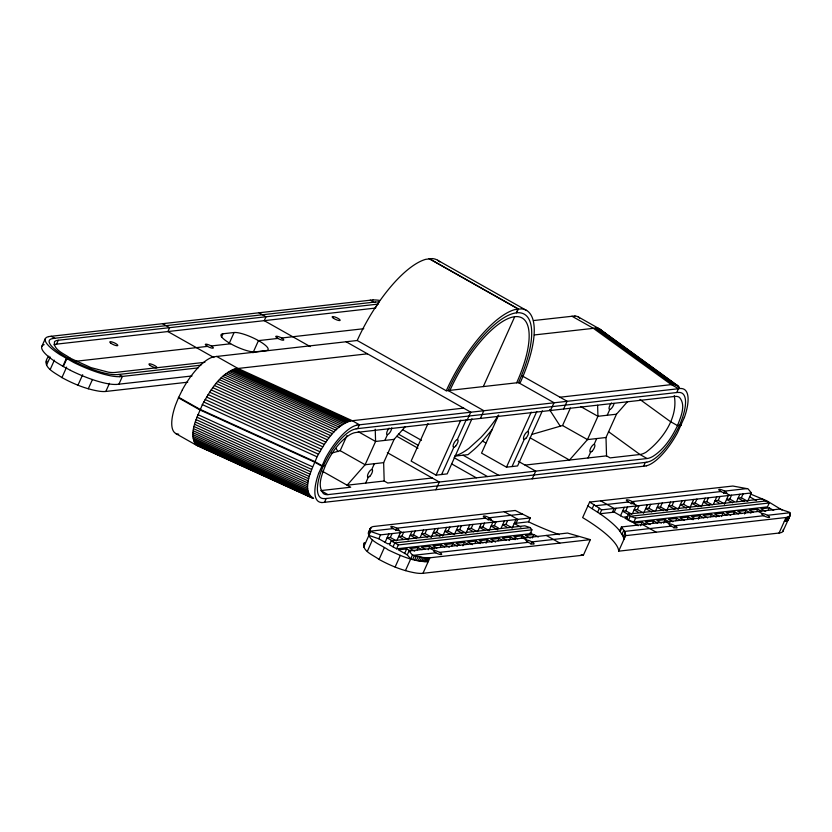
<?xml version="1.0" encoding="UTF-8"?>
<svg xmlns="http://www.w3.org/2000/svg" width="832" height="832" viewBox="0 0 832 832"><rect width="100%" height="100%" fill="white"/><g stroke="black" fill="none" stroke-linecap="round" stroke-linejoin="round"><path stroke-width="1.25" d="M198.942 446.264C185.099 437.746 198.318 415.594 202.342 404.591C210.402 390.582 219.679 373.714 236.111 368.68L367.474 353.818M196.144 444.943L313.622 498.462C299.78 489.954 312.998 467.802 317.023 456.789C325.083 442.78 334.36 425.911 350.792 420.878L463.622 408.117M364.801 542.589A42.068 9.818 24.2 0 0 363.698 543.358C362.128 551.346 373.922 555.391 379.07 559.447C390.686 565.791 403.177 570.95 416.312 573.061A42.068 9.818 24.2 0 0 422.958 573.31L583.398 555.162L590.377 539.635L429.936 557.783L428.199 561.662C414.024 561.87 400.587 555.786 388.034 549.817C383.739 545.99 363.834 539.167 370.032 530.951M790.327 515.081L789.797 512.408L779.917 509.028L621.421 526.958L619.674 530.837L623.262 536.578L623.875 539.531L618.644 551.179L779.074 533.031A42.068 9.818 24.2 0 0 782.787 531.617L790.327 515.081L788.674 516.849L786.063 517.504L625.622 535.652L623.875 539.531M318.687 473.387L325.51 458.214A44.127 15.725 -60.5 0 1 356.637 425.225M684.258 417.643L677.446 432.806A44.127 15.725 -60.5 0 1 646.318 465.806M480.449 418.413L483.798 410.665L448.188 390.551M48.828 356.148C39.624 366.382 55.39 373.017 61.922 377.593C73.538 383.937 86.029 389.095 99.164 391.206A42.068 9.818 24.2 0 0 105.82 391.456L187.741 382.19M530.275 517.951L515.268 510.474L374.39 526.406C371.665 526.219 368.701 528.83 370.646 531.502L380.536 534.882L530.275 517.951L528.528 521.83L514.218 523.453L520.894 527.218M783.13 531.138L783.349 529.381M325.447 465.421C322.348 473.824 316.638 485.607 323.409 493.563A42.921 15.298 -60.5 0 0 327.974 494.614L647.067 458.526A42.921 15.298 -60.5 0 0 653.099 456.279C664.3 449.072 671.892 437.434 677.508 425.599C680.597 417.196 686.317 405.413 679.536 397.457A42.921 15.298 -60.5 0 0 674.981 396.417L355.888 432.494A42.921 15.298 -60.5 0 0 349.846 434.741C338.645 441.948 331.053 453.586 325.447 465.421L321.62 466.097L314.506 462.072L199.826 409.874L178.454 397.81L182.333 389.927M178.454 397.81L175.521 405.09A44.127 15.725 -60.5 0 0 178.734 434.2M363.678 547.03L370.646 531.502M367.338 551.356L372.538 539.698M379.07 559.447L384.27 547.778M395.117 567.05L400.317 555.381M410.686 558.979L412.412 555.09L409.022 550.971L407.274 554.861L410.686 558.979L405.444 570.617M41.756 346.507L45.25 338.749M46.53 365.175L50.19 357.022M53.862 344.822A42.921 10.015 24.2 0 1 56.534 344.157L58.271 340.267L377.364 304.179A42.921 10.015 24.2 0 1 378.508 304.096M50.19 369.502L54.382 360.183M70.398 370.292L62.847 366.267L66.342 358.509L70.273 358.218L91.021 367.63L108.441 372.195A42.921 10.015 24.2 0 0 115.253 372.445L204.89 362.305M63.315 366.538L66.81 358.769L68.422 358.436A39.707 9.266 24.2 0 0 117.239 374.546M61.922 377.593L66.633 367.11M77.969 385.185L82.68 374.712M88.296 388.762L92.487 379.444M105.82 391.456L109.481 383.302M118.882 384.228L122.377 376.47L118.81 374.452M221.478 337.106L222.976 333.778L234.094 332.519A19.698 4.597 24.2 0 1 258.461 340.621L277.919 338.426M229.112 343.606L234.094 332.519M252.98 352.82L258.461 340.621A19.698 4.597 24.2 0 1 266.146 350.615L255.029 351.874A19.698 4.597 24.2 0 1 230.662 343.762L211.214 345.966M376.054 307.091L377.364 304.179M331.542 453.18L340.184 450.674L346.986 435.531M324.48 502.382L326.227 498.493M357.635 428.615L359.372 424.736L352.258 420.711L237.994 368.462L216.622 356.398M365.654 483.111L368.274 477.287M371.758 469.518L374.379 463.694M384.852 440.409L387.462 434.585M432.214 477.994L387.743 483.028L384.186 481.01L383.646 462.654L394.108 439.358L405.246 426.691M368.378 532.719L370.334 528.299M368.306 533.302L370.677 527.831M369.418 531.294L371.155 527.415M368.368 533.946L370.105 530.067M368.566 534.643L370.313 530.764M427.991 423.571L411.143 461.074L436.072 475.145L447.19 473.886L471.942 418.808M368.878 535.361L378.789 538.772L380.536 534.882M385.018 542.485L388.856 533.946M393.162 541.247L387.109 537.826L390.343 537.462L392.09 533.582M395.668 530.525L396.718 528.195L485.482 518.18M530.171 533.718L531.918 529.838L530.213 527.613L524.794 525.814L391.217 540.914L389.47 544.804L396.594 548.818L532.022 533.51L530.244 532.501M393.037 546.811L394.774 542.932L530.213 527.613M397.093 540.01L400.41 532.636M402.823 538.866L398.663 536.515L401.898 536.151L403.645 532.272M396.594 548.818L398.341 544.939L531.918 529.838M436.072 475.145L460.824 420.066M408.127 539.874L411.965 531.326M404.602 553.55L406.692 548.891L410.498 551.034M416.27 538.626L410.218 535.215L413.452 534.851L415.199 530.962M441.626 474.521L453.835 447.346M457.33 439.577L466.357 419.494M435.854 489.778L439.338 482.019L387.338 452.65M467.251 419.9L470.746 412.142L346.102 341.754M483.309 386.578L514.717 316.701A78.79 28.08 -60.5 0 1 516.662 382.803M420.212 537.399L423.519 530.026M412.641 559.53L414.388 555.651L423.28 557.534L429.936 557.783M417.206 549.91L418.257 547.581L422.053 549.723M427.346 537.046L421.772 533.905L425.006 533.541L426.754 529.662M414.565 560.03L416.302 556.15M416.416 560.477L418.153 556.587M418.205 560.851L419.942 556.972M419.91 561.163L421.658 557.284M431.236 537.254L435.074 528.715M421.543 561.413L423.28 557.534M423.082 561.6L424.819 557.721M428.241 549.765L429.811 546.27L434.554 548.954M440.014 536.37L433.337 532.594L436.561 532.23L438.308 528.351M424.518 561.714L426.265 557.835M425.859 561.766L427.596 557.887M427.086 561.746L428.823 557.866M422.968 573.31L428.199 561.662M442.79 535.954L446.628 527.405M440.315 547.3L441.366 544.97L444.704 546.853M450.455 534.435L444.891 531.294L448.115 530.93L449.862 527.041M454.345 534.643L458.193 526.105M451.87 545.99L452.92 543.66L457.371 546.177M462.01 533.125L456.446 529.984L459.68 529.62L461.417 525.741M465.91 533.333L469.747 524.794M462.904 545.844L464.474 542.35L467.813 544.242M473.564 531.825L468 528.674L471.234 528.31L472.971 524.43M454.927 455.863A78.79 28.08 -60.5 0 0 468.946 448.323L480.688 437.684A78.79 28.08 -60.5 0 0 496.496 418.257L498.638 415.095L481.551 453.107L506.48 467.178L531.232 412.1M477.984 530.868L481.302 523.484M474.978 543.379L476.029 541.05L480.48 543.556M485.118 530.514L479.554 527.374L482.789 527.01L484.536 523.12M512.044 466.554L524.254 439.379M527.738 431.61L536.765 411.528M488.145 520.094L489.195 517.764L522.194 514.041M542.35 410.842L517.598 465.93L506.48 467.178M489.018 530.722L492.856 522.184M486.013 543.234L487.583 539.739L492.034 542.256M497.786 529.838L491.109 526.063L494.343 525.699L496.09 521.82M501.093 528.247L504.41 520.874M498.098 540.758L499.138 538.429L502.476 540.322M506.823 527.103L502.663 524.753L505.898 524.389L507.645 520.51M532.21 478.889L535.694 471.12L518.294 461.292M563.607 409.011L567.102 401.242L521.518 375.502M512.127 528.112L515.965 519.574M516.079 523.245L517.816 519.355L504.286 511.722M509.122 540.623L510.692 537.129L515.143 539.635M531.69 434.491L562.546 425.526L570.398 408.054M521.206 538.148L522.257 535.818L526.053 537.961M532.241 538.002L533.811 534.508L538.262 537.025M530.899 544.232L531.939 541.902L578.802 536.598M588.016 457.964L590.626 452.14M594.121 444.371L596.731 438.547M607.204 415.262L609.825 409.438M674.232 395.616C678.423 417.362 662.74 439.629 645.986 452.254A42.921 15.298 -60.5 0 1 639.943 454.501L610.106 457.881L606.538 455.863L605.998 437.507L616.47 414.211L627.609 401.544M747.583 501.478L751.421 492.939L748.03 488.821L732.846 486.034L589.628 502.07L582.65 517.598L586.986 520.26A88.421 20.644 24.2 0 1 618.644 550.441L618.644 551.179M751.421 492.939L601.682 509.87L599.934 513.76L602.649 515.642A88.421 20.644 24.2 0 1 617.781 528.601L619.674 530.837M612.394 512.346L614.141 508.466L600.61 500.822M587.881 505.95L599.934 513.76L614.245 512.138L615.992 508.258M620.474 515.861L624.312 507.312M643.573 466.294L645.32 462.405M676.718 392.527L678.465 388.648L671.341 384.623L593.31 328.276L571.938 316.212M628.628 514.613L622.565 511.202L625.799 510.827L627.546 506.948M631.155 503.922L632.206 501.592L720.907 491.535M626.787 517.962L628.524 514.082L762.112 498.971L769.226 502.996L767.489 506.875L632.05 522.194L624.926 518.17L626.787 517.962L628.493 520.187L633.901 521.986L635.648 518.097L769.226 502.996M628.493 520.187L630.24 516.298L765.669 500.978M632.559 513.386L635.866 506.012M638.279 512.231L634.13 509.891L637.354 509.527L639.101 505.638M643.583 513.24L647.421 504.702M640.588 525.751L642.158 522.257L645.954 524.399M651.737 512.002L645.684 508.581L648.908 508.217L650.655 504.338M655.668 510.775L658.975 503.391M652.662 523.276L653.713 520.946L657.509 523.099M663.291 510.692L657.238 507.281L660.473 506.906L662.21 503.027M666.702 510.63L670.54 502.091M663.697 523.141L665.267 519.646L670.01 522.33M674.846 509.392L668.793 505.97L672.027 505.606L673.764 501.717M678.257 509.319L682.094 500.781M675.771 520.666L676.822 518.336L680.618 520.478M686.4 508.082L680.347 504.66L683.582 504.296L685.318 500.417M673.91 528.06L674.96 525.73L763.734 515.715M689.811 508.019L693.649 499.47M687.326 519.355L688.376 517.026L693.129 519.709M697.954 506.771L691.902 503.36L695.136 502.986L696.883 499.106M701.366 506.709L705.203 498.17M698.36 519.22L699.93 515.726L703.726 517.868M709.509 505.471L703.456 502.05L706.69 501.686L708.438 497.796M713.44 504.234L716.758 496.86M710.445 516.745L711.485 514.415L716.238 517.098M719.17 503.09L715.01 500.739L718.245 500.375L719.992 496.496M723.57 493.438L724.62 491.119L747.115 488.561M724.474 504.098L728.312 495.55M721.469 516.599L723.039 513.105L726.846 515.258M732.618 502.85L726.565 499.439L729.799 499.065L731.546 495.186M736.549 501.623L739.866 494.25M733.554 514.134L734.604 511.805L738.4 513.947M744.182 501.55L738.119 498.129L741.354 497.765L743.101 493.886M744.588 513.989L746.158 510.494L750.901 513.178M756.662 511.514L757.713 509.184L761.509 511.337M768.217 510.214L769.267 507.884L773.718 510.401M779.074 533.031L786.063 517.504M592.218 508.612L593.965 504.733L589.628 502.07M597.636 512.158L599.383 508.269L593.965 504.733M620.194 531.461L621.951 527.582L621.421 526.958M622.034 534.123L623.782 530.244L621.951 527.582M623.262 536.578L625.009 532.698L623.782 530.244M623.875 538.793L625.622 534.914L625.009 532.698M784.316 521.383L785.304 521.238L787.051 517.348M785.304 521.238L786.178 521.019L787.925 517.13M786.178 521.019L788.674 516.849M786.926 520.728L788.372 519.49L790.338 513.843M787.54 520.385L789.287 516.495M788.018 519.969L790.4 514.488M550.42 410.498L554.05 402.719L518.44 382.606M46.207 361.972L46.561 361.504A42.068 9.818 24.2 0 1 47.039 361.088M492.066 429.707L482.602 440.96A65.364 23.296 -60.5 0 1 473.845 449.717L468.021 454.636L455.239 456.082M639.964 399.485L670.384 421.585L677.508 425.599L681.325 424.923M439.754 261.903A87.547 31.2 -60.5 0 0 432.276 258.586L425.818 259.314A87.547 31.2 -60.5 0 0 357.219 340.496L213.512 356.824M356.678 425.121L681.096 388.43M646.266 465.91L321.859 502.601M48.568 336.586L372.975 299.894M413.327 555.35L435.833 552.802M53.279 338.416L375.242 302.006M56.524 344.146L375.617 308.058M74.984 361.369L207.501 346.382M281.622 338L363.771 328.713M533.499 320.559L574.985 315.942M117.374 374.618L200.866 365.175M198.058 367.91L119.642 376.73M534.352 334.942L596.346 328.016L599.414 328.838L610.043 337.22M192.015 375.96L116.147 384.488M446.254 390.77L520.374 382.387A87.547 31.2 -60.5 0 0 521.3 308.859L514.842 309.598A87.547 31.2 -60.5 0 0 446.254 390.77L357.219 340.496M559.978 397.218L672.807 384.457L677.04 385.226L679.276 387.514L676.125 385.226M356.2 428.782L678.163 392.371M394.108 439.358L375.586 441.459L358.238 431.662M616.47 414.211L597.938 416.302L580.601 406.515M383.646 462.654L365.113 464.745L340.184 450.674M605.998 437.507L587.475 439.598L562.546 425.526M384.186 481.01L347.121 485.202L365.113 464.745L375.586 441.459L375.222 429.208M525.013 465.088L606.538 455.863M324.792 498.659L646.755 462.249M370.49 531.159L393.006 528.622M595.514 505.742L628.503 502.008M390.073 543.525L387.691 543.795L378.789 538.772M627.9 516.63L623.147 517.161L614.245 512.138M406.692 548.891L398.372 549.827L407.274 554.861M418.257 547.581L409.926 548.517L414.679 551.2M429.811 546.27L421.481 547.217L425.287 549.359M441.366 544.97L433.035 545.906L436.842 548.049M452.92 543.66L444.6 544.596L449.342 547.279M464.474 542.35L456.154 543.296L459.95 545.438M476.029 541.05L467.709 541.986L472.451 544.669M487.583 539.739L479.263 540.675L483.059 542.828M499.138 538.429L490.818 539.375L495.57 542.058M510.692 537.129L502.372 538.065L506.168 540.207M522.257 535.818L513.926 536.765L517.722 538.907M533.811 534.508L525.481 535.454L530.234 538.138M642.158 522.257L633.828 523.203L638.279 525.71M653.713 520.946L645.382 521.893L650.135 524.576M665.267 519.646L656.947 520.582L661.398 523.099M676.822 518.336L668.502 519.282L672.953 521.789M688.376 517.026L680.056 517.972L684.507 520.489M699.93 515.726L691.61 516.662L694.949 518.554M711.485 514.415L703.165 515.362L707.616 517.868M723.039 513.105L714.719 514.051L719.17 516.568M734.604 511.805L726.274 512.741L730.725 515.258M746.158 510.494L737.828 511.441L741.634 513.583M757.713 509.184L749.382 510.13L753.189 512.273M769.267 507.884L760.947 508.82L765.69 511.503M409.022 550.971L567.518 533.052L590.377 539.635M439.535 552.375L528.237 542.329M624.385 531.44L671.258 526.146M767.437 515.299L789.953 512.751M646.818 462.093A39.707 14.154 -60.5 0 0 679.442 425.391L681.096 425.443M356.127 428.927A39.707 14.154 -60.5 0 0 323.513 465.639L321.859 465.587L314.735 461.562L200.054 409.354L178.682 397.29M581.214 554.674L583.398 555.162M412.412 555.09L414.388 555.651M635.648 518.097L630.24 516.298L628.524 514.082M750.308 493.969L766.896 500.833L782.028 510.006M236.111 368.68L350.792 420.878M234.874 368.888L349.554 421.096M233.542 369.283L348.223 421.481M232.149 369.824L346.83 422.032M230.693 370.542L345.374 422.739M229.195 371.405L343.876 423.613M227.646 372.434L342.326 424.632M226.054 373.599L340.735 425.807M224.432 374.92L339.113 427.118M222.789 376.376L337.47 428.584M221.135 377.967L335.816 430.175M219.461 379.683L334.142 431.891M217.786 381.524L332.467 433.722M216.112 383.469L330.793 435.677M214.448 385.518L329.129 437.726M212.805 387.67L327.486 439.868M211.182 389.896L325.863 442.104M209.602 392.205L324.282 444.413M208.052 394.576L322.733 446.784M206.544 397.01L321.225 449.207M205.098 399.485L319.779 451.682M203.705 401.991L318.386 454.189M202.342 404.591L317.023 456.789M197.839 414.606L312.52 466.814M196.882 417.154L311.563 469.362M196.05 419.609L310.731 471.806M195.312 422.001L309.993 474.198M194.678 424.33L309.358 476.528M194.147 426.587L308.828 478.785M193.721 428.761L308.402 480.969M193.398 430.851L308.079 483.049M193.18 432.827L307.871 485.035M193.086 434.71L307.767 486.907M193.086 436.467L307.767 488.665M193.201 438.1L307.892 490.298M193.43 439.598L308.11 491.806M193.762 440.97L308.443 493.168M194.21 442.187L308.89 494.385M194.75 443.258L309.431 495.466M195.395 444.184L310.076 496.382M203.601 447.99L208.333 450.143M210.694 451.214L221.333 456.061M223.704 457.132L228.426 459.285M230.797 460.366L244.982 466.825M250.89 469.518L265.075 475.977M267.446 477.048L275.725 480.813M278.086 481.894L281.632 483.506M287.539 486.2L301.735 492.658M304.096 493.73L312.374 497.494M312.603 498.191L196.986 445.546L175.614 433.482M528.528 521.83L532.293 523.598A88.421 20.644 24.2 0 0 559.281 534.664M656.167 532.199L642.626 524.555M578.053 316.774L599.414 328.838L677.882 385.83M437.58 260.218L526.614 310.492M429.26 258.658L518.284 308.932L516.464 312.822A83.169 29.64 -60.5 0 0 448.105 390.562M429.094 258.669L518.118 308.953L516.464 312.822A83.169 29.64 -60.5 0 1 518.513 382.595M749.684 496.818L756.361 500.594M741.354 497.765L747.406 501.186M726.326 493.334L729.934 495.373M758.42 511.462L762.018 513.49M729.799 499.065L733.959 501.415M370.24 300.154L373.807 302.172M647.067 458.526L639.943 454.501L608.473 431.642M718.245 500.375L724.298 503.797M706.69 501.686L712.254 504.826M695.136 502.986L700.7 506.137M683.582 504.296L690.258 508.071M672.027 505.606L677.591 508.747M660.473 506.906L667.15 510.682M530.119 437.83L569.483 460.054L587.475 439.598L597.938 416.302L597.615 405.288M648.908 508.217L654.472 511.358M633.911 503.807L637.489 505.825M665.974 521.914L669.542 523.931M637.354 509.527L642.918 512.668M625.799 510.827L631.852 514.249M258.877 312.749L265.99 316.774L264.254 320.663L310.274 346.642M482.477 441.074L485.836 442.967M463.091 455.198L498.701 475.301M454.126 457.714L487.521 476.57M402.542 429.655L421.47 440.336M451.849 464.006L476.33 477.838M398.393 434.117L418.423 445.422M396.843 436.29L417.986 448.23M559.832 543.088L546.312 535.444M162.521 323.648L169.645 327.673L167.898 331.552L213.918 357.542M505.898 524.389L511.95 527.81M490.901 519.979L494.468 521.997M522.964 538.086L526.531 540.103M494.343 525.699L498.493 528.05M482.789 527.01L488.842 530.421M471.234 528.31L477.287 531.731M459.68 529.62L465.733 533.042M448.115 530.93L454.178 534.342M436.561 532.23L442.624 535.652M322.39 471.234L350.688 487.219L320.85 490.589L327.974 494.614M425.006 533.541L431.059 536.962M413.452 534.851L417.612 537.191M398.424 530.421L402.022 532.459M430.518 548.548L434.117 550.576M51.147 336.242L54.714 338.26M401.898 536.151L407.95 539.573M390.343 537.462L396.396 540.883M391.217 540.914L398.341 544.939M62.847 366.267L56.482 362.44A44.127 10.306 24.2 0 1 42.64 345.426M70.273 358.218C65 354.058 52.905 349.918 54.486 341.723A42.921 10.015 24.2 0 1 58.271 340.267M599.383 508.269L601.682 509.87M598.478 328.401L678.631 386.599M614.245 340.267L619.486 344.084M624.728 347.89L635.222 355.514M639.413 358.561L646.755 363.896M648.856 365.414L659.339 373.038M663.541 376.085L670.883 381.42M597.459 328.12L675.074 384.519M596.346 328.016L673.972 384.405M595.192 328.068L672.807 384.457M549.536 409.635L560.414 426.473M336.014 448.458L338.052 451.62M788.382 517.036L788.59 517.733M625.622 534.914L625.622 535.652M68.338 358.436A39.707 9.266 24.2 0 1 53.414 338.499M375.378 302.089A39.707 9.266 24.2 0 1 379.226 302.026M116.054 384.436A44.127 10.306 24.2 0 1 70.366 370.313M119.548 376.667A44.127 10.306 24.2 0 1 73.861 362.544L59.977 354.671A44.127 10.306 24.2 0 1 48.662 336.638M43.316 345.01A44.127 10.306 24.2 0 1 44.169 344.666M373.069 299.957A44.127 10.306 24.2 0 1 379.61 300.404M230.662 343.762A19.698 4.597 24.2 0 1 222.976 333.778M324.854 498.514A39.707 14.154 -60.5 0 1 323.502 465.639M449.956 390.354A78.79 28.08 -60.5 0 1 514.717 316.701M678.09 392.517A39.707 14.154 -60.5 0 1 679.442 425.381M614.047 403.426A4.378 1.56 -60.5 0 1 611.198 408.616A4.378 1.56 -60.5 0 1 609.024 408.21A4.378 1.56 -60.5 0 1 611.489 402.958M391.758 427.804A4.378 1.56 -60.5 0 1 389.282 433.295A4.378 1.56 -60.5 0 1 386.662 433.597A4.378 1.56 -60.5 0 1 389.137 428.106M182.302 389.906A44.127 15.725 -60.5 0 1 213.47 356.928M574.933 316.046A44.127 15.725 -60.5 0 1 579.623 318.167M681.044 388.534A44.127 15.725 -60.5 0 1 684.32 417.612M321.911 502.497A44.127 15.725 -60.5 0 1 318.635 473.408M150.259 365.508A4.378 1.019 24.2 0 0 156.894 367.713A4.378 1.019 24.2 0 0 151.767 364.26A4.378 1.019 24.2 0 0 150.259 365.508M111.082 343.387A4.378 1.019 24.2 0 0 117.718 345.592A4.378 1.019 24.2 0 0 112.59 342.139A4.378 1.019 24.2 0 0 111.082 343.387M333.445 318.24A4.378 1.019 24.2 0 0 340.07 320.445A4.378 1.019 24.2 0 0 334.942 316.992A4.378 1.019 24.2 0 0 333.445 318.24M277.056 337.896A4.378 1.019 24.2 0 0 283.691 340.101A4.378 1.019 24.2 0 0 278.564 336.648A4.378 1.019 24.2 0 0 277.056 337.896M206.648 345.862A4.378 1.019 24.2 0 0 213.273 348.067A4.378 1.019 24.2 0 0 208.146 344.604A4.378 1.019 24.2 0 0 206.648 345.862M592.446 450.85A4.378 1.56 -60.5 0 0 594.537 444.454A4.378 1.56 -60.5 0 0 590.138 449.467A4.378 1.56 -60.5 0 0 592.446 450.85M370.094 475.998A4.378 1.56 -60.5 0 0 372.185 469.602A4.378 1.56 -60.5 0 0 367.775 474.614A4.378 1.56 -60.5 0 0 370.094 475.998M526.074 438.09A4.378 1.56 -60.5 0 0 528.164 431.694A4.378 1.56 -60.5 0 0 523.754 436.706A4.378 1.56 -60.5 0 0 526.074 438.09M455.666 446.056A4.378 1.56 -60.5 0 0 457.746 439.66A4.378 1.56 -60.5 0 0 453.346 444.673A4.378 1.56 -60.5 0 0 455.666 446.056M720.054 491.005A4.378 1.019 24.2 0 0 726.679 493.21A4.378 1.019 24.2 0 0 721.552 489.757A4.378 1.019 24.2 0 0 720.054 491.005M762.871 515.185A4.378 1.019 24.2 0 0 769.506 517.39A4.378 1.019 24.2 0 0 764.379 513.937A4.378 1.019 24.2 0 0 762.871 515.185M670.394 525.626A4.378 1.019 24.2 0 0 677.03 527.831A4.378 1.019 24.2 0 0 671.902 524.368A4.378 1.019 24.2 0 0 670.394 525.626M627.64 501.478A4.378 1.019 24.2 0 0 634.275 503.682A4.378 1.019 24.2 0 0 629.148 500.23A4.378 1.019 24.2 0 0 627.64 501.478M392.153 528.091A4.378 1.019 24.2 0 0 398.778 530.296A4.378 1.019 24.2 0 0 393.65 526.833A4.378 1.019 24.2 0 0 392.153 528.091M484.63 517.65A4.378 1.019 24.2 0 0 491.254 519.865A4.378 1.019 24.2 0 0 486.127 516.402A4.378 1.019 24.2 0 0 484.63 517.65M434.97 552.271A4.378 1.019 24.2 0 0 441.605 554.476A4.378 1.019 24.2 0 0 436.478 551.023A4.378 1.019 24.2 0 0 434.97 552.271M527.384 541.798A4.378 1.019 24.2 0 0 534.009 544.003A4.378 1.019 24.2 0 0 528.882 540.54A4.378 1.019 24.2 0 0 527.384 541.798"/></g></svg>
